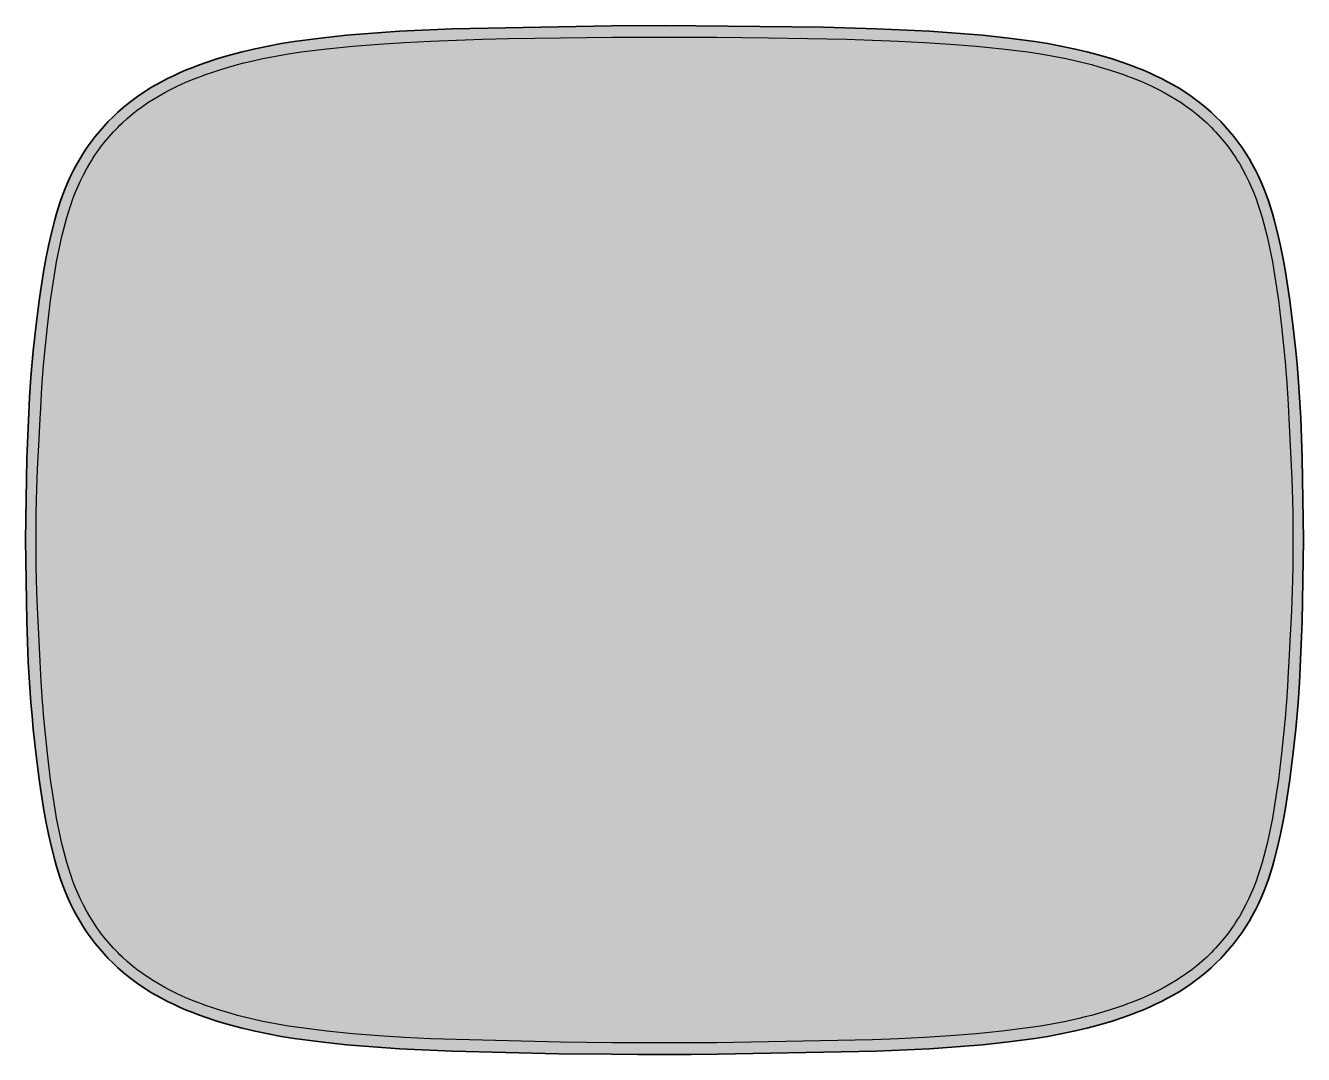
# Model space of a CAD drawing. Header units: millimetres. Extents: x 0 to 1376, y -740 to 386.
# Drawn here: x 17 to 623, y -740 to -252 of the extents above; entities that cross this region are included whole.
import ezdxf

# ---------------------------------------------------------------- set-up
doc = ezdxf.new("R2010")
doc.units = ezdxf.units.MM
doc.layers.add('Blocks', color=7, linetype='Continuous')
doc.layers.add('Blocks$Fill', color=7, linetype='Continuous', true_color=0xffffff)
doc.layers.add('Blocks$Inner', color=7, linetype='Continuous', lineweight=25, true_color=0x007f00)
doc.layers.add('Blocks$Outline', color=7, linetype='Continuous', lineweight=35, true_color=0xff3f3f)

# ---------------------------------------------------------------- blocks, each defined once
blk = doc.blocks.new('Uchiwa Ottomann Top')
at = {"layer": 'Blocks$Fill'}
blk.add_hatch(color=256, dxfattribs=at).paths.add_polyline_path([(603.49, -77.15), (602.37, -89.68), (601.04, -102.19), (599.44, -114.68), (597.52, -127.12), (596.41, -133.32), (595.17, -139.49), (593.77, -145.64), (592.19, -151.74), (591.32, -154.77), (590.38, -157.78), (589.39, -160.78), (588.32, -163.75), (587.17, -166.69), (585.95, -169.61), (584.64, -172.48), (583.25, -175.32), (581.77, -178.12), (580.2, -180.86), (578.53, -183.55), (576.78, -186.19), (574.94, -188.76), (573.02, -191.27), (571.02, -193.72), (568.94, -196.11), (566.78, -198.42), (564.54, -200.66), (562.23, -202.83), (559.85, -204.92), (557.4, -206.92), (554.89, -208.85), (552.32, -210.69), (549.69, -212.45), (547.01, -214.13), (544.29, -215.74), (541.52, -217.26), (538.72, -218.72), (535.88, -220.1), (533.01, -221.42), (530.12, -222.67), (527.2, -223.86), (524.26, -224.99), (521.3, -226.06), (515.33, -228.04), (509.31, -229.84), (506.28, -230.67), (503.24, -231.45), (497.14, -232.89), (491, -234.17), (484.84, -235.31), (478.65, -236.31), (466.23, -237.98), (453.75, -239.29), (441.25, -240.33), (428.72, -241.16), (403.61, -242.36), (328.17, -243.81), (315.59, -243.87), (303.01, -243.88), (290.43, -243.87), (277.85, -243.81), (252.69, -243.58), (202.4, -242.36), (177.3, -241.16), (164.77, -240.33), (152.26, -239.29), (139.79, -237.98), (127.36, -236.31), (121.17, -235.31), (115.01, -234.17), (108.88, -232.89), (102.78, -231.45), (99.74, -230.67), (96.71, -229.84), (90.69, -228.04), (84.72, -226.06), (81.76, -224.99), (78.82, -223.86), (75.9, -222.67), (73, -221.42), (70.13, -220.1), (67.3, -218.72), (64.49, -217.26), (61.73, -215.74), (59, -214.13), (56.33, -212.45), (53.7, -210.69), (51.13, -208.85), (48.61, -206.92), (46.16, -204.92), (43.78, -202.83), (41.47, -200.66), (39.24, -198.42), (37.08, -196.11), (35, -193.72), (32.99, -191.27), (31.07, -188.76), (29.24, -186.19), (27.48, -183.55), (25.82, -180.86), (24.25, -178.12), (22.76, -175.32), (21.37, -172.48), (20.06, -169.61), (18.84, -166.69), (17.7, -163.75), (16.63, -160.78), (15.63, -157.78), (14.7, -154.77), (13.83, -151.74), (12.24, -145.64), (10.85, -139.49), (9.61, -133.32), (8.49, -127.12), (6.57, -114.68), (4.98, -102.19), (3.64, -89.68), (3.06, -83.42), (2.52, -77.15), (1.29, -57.88), (0.53, -38.6), (0, 0), (0.53, 38.59), (1.83, 67.51), (2.52, 77.14), (3.64, 89.67), (4.98, 102.18), (6.57, 114.67), (8.49, 127.11), (9.61, 133.31), (10.85, 139.48), (12.24, 145.63), (13.83, 151.73), (14.7, 154.76), (15.63, 157.77), (16.63, 160.77), (17.7, 163.74), (18.84, 166.68), (20.06, 169.6), (21.37, 172.48), (22.76, 175.31), (24.24, 178.11), (25.82, 180.85), (27.48, 183.54), (29.24, 186.18), (31.07, 188.75), (32.99, 191.26), (35, 193.71), (37.08, 196.1), (39.23, 198.41), (41.47, 200.65), (43.78, 202.82), (46.16, 204.91), (48.61, 206.91), (51.12, 208.84), (53.7, 210.68), (56.33, 212.44), (59, 214.12), (61.73, 215.73), (64.49, 217.26), (67.3, 218.71), (70.13, 220.09), (73, 221.41), (75.9, 222.66), (78.82, 223.85), (81.76, 224.98), (84.72, 226.05), (90.68, 228.04), (96.71, 229.83), (102.78, 231.44), (108.88, 232.89), (115.01, 234.17), (121.17, 235.3), (127.36, 236.3), (139.79, 237.97), (152.26, 239.28), (177.3, 241.15), (202.4, 242.35), (277.85, 243.81), (303.01, 243.87), (378.48, 243.11), (403.61, 242.35), (428.71, 241.15), (453.75, 239.28), (466.23, 237.97), (478.65, 236.3), (484.84, 235.3), (491, 234.17), (497.14, 232.89), (503.24, 231.44), (509.31, 229.83), (515.33, 228.04), (521.3, 226.05), (524.26, 224.98), (527.2, 223.85), (530.12, 222.66), (533.01, 221.41), (535.88, 220.09), (538.72, 218.71), (541.52, 217.26), (544.29, 215.73), (547.01, 214.12), (549.69, 212.44), (552.32, 210.68), (554.89, 208.84), (557.4, 206.91), (559.85, 204.91), (562.23, 202.82), (564.54, 200.65), (566.78, 198.41), (568.94, 196.1), (571.02, 193.71), (573.02, 191.26), (574.94, 188.75), (576.78, 186.18), (578.53, 183.54), (580.2, 180.85), (581.77, 178.11), (583.25, 175.31), (584.64, 172.48), (585.95, 169.6), (587.17, 166.68), (588.32, 163.74), (589.39, 160.77), (590.38, 157.77), (591.32, 154.76), (592.19, 151.73), (593.77, 145.63), (595.17, 139.48), (596.41, 133.31), (597.52, 127.11), (599.44, 114.67), (601.04, 102.18), (602.37, 89.67), (602.96, 83.41), (603.49, 77.14), (604.73, 57.88), (605.48, 38.59), (606.01, 0), (605.48, -38.6), (604.19, -67.52)], flags=0)
at = {"layer": 'Blocks$Inner'}
for points in [[(603.49, -77.15), (602.37, -89.68), (601.04, -102.19), (599.44, -114.68), (597.52, -127.12), (596.41, -133.32), (595.17, -139.49), (593.77, -145.64), (592.19, -151.74), (591.32, -154.77), (590.38, -157.78), (589.39, -160.78), (588.32, -163.75), (587.17, -166.69), (585.95, -169.61), (584.64, -172.48), (583.25, -175.32), (581.77, -178.12), (580.2, -180.86), (578.53, -183.55), (576.78, -186.19), (574.94, -188.76), (573.02, -191.27), (571.02, -193.72), (568.94, -196.11), (566.78, -198.42), (564.54, -200.66), (562.23, -202.83), (559.85, -204.92), (557.4, -206.92), (554.89, -208.85), (552.32, -210.69), (549.69, -212.45), (547.01, -214.13), (544.29, -215.74), (541.52, -217.26), (538.72, -218.72), (535.88, -220.1), (533.01, -221.42), (530.12, -222.67), (527.2, -223.86), (524.26, -224.99), (521.3, -226.06), (515.33, -228.04), (509.31, -229.84), (506.28, -230.67), (503.24, -231.45), (497.14, -232.89), (491, -234.17), (484.84, -235.31), (478.65, -236.31), (466.23, -237.98), (453.75, -239.29), (441.25, -240.33), (428.72, -241.16), (403.61, -242.36), (328.17, -243.81), (315.59, -243.87), (303.01, -243.88), (290.43, -243.87), (277.85, -243.81), (252.69, -243.58), (202.4, -242.36), (177.3, -241.16), (164.77, -240.33), (152.26, -239.29), (139.79, -237.98), (127.36, -236.31), (121.17, -235.31), (115.01, -234.17), (108.88, -232.89), (102.78, -231.45), (99.74, -230.67), (96.71, -229.84), (90.69, -228.04), (84.72, -226.06), (81.76, -224.99), (78.82, -223.86), (75.9, -222.67), (73, -221.42), (70.13, -220.1), (67.3, -218.72), (64.49, -217.26), (61.73, -215.74), (59, -214.13), (56.33, -212.45), (53.7, -210.69), (51.13, -208.85), (48.61, -206.92), (46.16, -204.92), (43.78, -202.83), (41.47, -200.66), (39.24, -198.42), (37.08, -196.11), (35, -193.72), (32.99, -191.27), (31.07, -188.76), (29.24, -186.19), (27.48, -183.55), (25.82, -180.86), (24.25, -178.12), (22.76, -175.32), (21.37, -172.48), (20.06, -169.61), (18.84, -166.69), (17.7, -163.75), (16.63, -160.78), (15.63, -157.78), (14.7, -154.77), (13.83, -151.74), (12.24, -145.64), (10.85, -139.49), (9.61, -133.32), (8.49, -127.12), (6.57, -114.68), (4.98, -102.19), (3.64, -89.68), (3.06, -83.42), (2.52, -77.15), (1.29, -57.88), (0.53, -38.6), (0, 0), (0.53, 38.59), (1.83, 67.51), (2.52, 77.14), (3.64, 89.67), (4.98, 102.18), (6.57, 114.67), (8.49, 127.11), (9.61, 133.31), (10.85, 139.48), (12.24, 145.63), (13.83, 151.73), (14.7, 154.76), (15.63, 157.77), (16.63, 160.77), (17.7, 163.74), (18.84, 166.68), (20.06, 169.6), (21.37, 172.48), (22.76, 175.31), (24.24, 178.11), (25.82, 180.85), (27.48, 183.54), (29.24, 186.18), (31.07, 188.75), (32.99, 191.26), (35, 193.71), (37.08, 196.1), (39.23, 198.41), (41.47, 200.65), (43.78, 202.82), (46.16, 204.91), (48.61, 206.91), (51.12, 208.84), (53.7, 210.68), (56.33, 212.44), (59, 214.12), (61.73, 215.73), (64.49, 217.26), (67.3, 218.71), (70.13, 220.09), (73, 221.41), (75.9, 222.66), (78.82, 223.85), (81.76, 224.98), (84.72, 226.05), (90.68, 228.04), (96.71, 229.83), (102.78, 231.44), (108.88, 232.89), (115.01, 234.17), (121.17, 235.3), (127.36, 236.3), (139.79, 237.97), (152.26, 239.28), (177.3, 241.15), (202.4, 242.35), (277.85, 243.81), (303.01, 243.87), (378.48, 243.11), (403.61, 242.35), (428.71, 241.15), (453.75, 239.28), (466.23, 237.97), (478.65, 236.3), (484.84, 235.3), (491, 234.17), (497.14, 232.89), (503.24, 231.44), (509.31, 229.83), (515.33, 228.04), (521.3, 226.05), (524.26, 224.98), (527.2, 223.85), (530.12, 222.66), (533.01, 221.41), (535.88, 220.09), (538.72, 218.71), (541.52, 217.26), (544.29, 215.73), (547.01, 214.12), (549.69, 212.44), (552.32, 210.68), (554.89, 208.84), (557.4, 206.91), (559.85, 204.91), (562.23, 202.82), (564.54, 200.65), (566.78, 198.41), (568.94, 196.1), (571.02, 193.71), (573.02, 191.26), (574.94, 188.75), (576.78, 186.18), (578.53, 183.54), (580.2, 180.85), (581.77, 178.11), (583.25, 175.31), (584.64, 172.48), (585.95, 169.6), (587.17, 166.68), (588.32, 163.74), (589.39, 160.77), (590.38, 157.77), (591.32, 154.76), (592.19, 151.73), (593.77, 145.63), (595.17, 139.48), (596.41, 133.31), (597.52, 127.11), (599.44, 114.67), (601.04, 102.18), (602.37, 89.67), (602.96, 83.41), (603.49, 77.14), (604.73, 57.88), (605.48, 38.59), (606.01, 0), (605.48, -38.6), (604.19, -67.52)], [(597.95, -76.7), (597.71, -79.77), (597.46, -82.84), (597.19, -85.91), (596.91, -88.99), (595.66, -101.26), (594.15, -113.51), (593.29, -119.62), (592.33, -125.72), (591.28, -131.8), (590.7, -134.84), (590.1, -137.87), (588.77, -143.9), (587.26, -149.89), (586.42, -152.87), (585.53, -155.83), (584.57, -158.77), (583.54, -161.69), (582.43, -164.58), (581.25, -167.44), (579.97, -170.27), (578.61, -173.05), (577.16, -175.79), (575.62, -178.47), (574.81, -179.8), (573.98, -181.1), (573.12, -182.4), (572.25, -183.68), (570.43, -186.19), (568.53, -188.63), (566.54, -191.01), (564.48, -193.33), (563.42, -194.46), (562.34, -195.57), (561.24, -196.66), (560.12, -197.73), (557.82, -199.81), (555.45, -201.81), (553.02, -203.73), (550.52, -205.57), (547.96, -207.32), (545.36, -209), (542.7, -210.59), (540, -212.11), (537.26, -213.55), (534.49, -214.92), (531.68, -216.23), (528.85, -217.47), (525.99, -218.64), (523.11, -219.76), (520.21, -220.82), (517.29, -221.82), (514.35, -222.77), (511.41, -223.68), (505.47, -225.36), (502.49, -226.13), (499.5, -226.86), (493.49, -228.2), (487.45, -229.39), (481.39, -230.43), (475.3, -231.35), (463.08, -232.89), (450.83, -234.1), (438.55, -235.07), (426.25, -235.84), (413.94, -236.46), (401.62, -236.96), (327.67, -238.32), (315.34, -238.37), (303.01, -238.38), (303, -238.38), (302.99, -238.38), (302.98, -238.38), (278.35, -238.32), (253.69, -238.1), (192.07, -236.46), (179.77, -235.84), (167.47, -235.07), (155.19, -234.1), (142.93, -232.89), (130.72, -231.35), (124.63, -230.43), (118.56, -229.39), (112.52, -228.2), (106.51, -226.86), (100.54, -225.36), (97.57, -224.54), (91.66, -222.77), (88.73, -221.82), (85.81, -220.82), (82.91, -219.76), (80.03, -218.64), (77.17, -217.47), (74.33, -216.23), (71.53, -214.92), (68.75, -213.55), (66.01, -212.11), (63.31, -210.59), (60.66, -209), (58.05, -207.32), (55.5, -205.57), (53, -203.73), (50.56, -201.81), (48.2, -199.81), (45.9, -197.73), (44.78, -196.66), (43.68, -195.57), (42.6, -194.46), (41.53, -193.33), (39.47, -191.01), (37.49, -188.63), (35.58, -186.19), (33.77, -183.68), (32.04, -181.1), (31.2, -179.8), (30.4, -178.47), (28.85, -175.79), (27.4, -173.05), (26.04, -170.27), (24.77, -167.44), (23.58, -164.58), (22.48, -161.69), (21.45, -158.77), (20.49, -155.83), (19.59, -152.87), (18.76, -149.89), (17.25, -143.9), (15.92, -137.87), (14.74, -131.8), (14.2, -128.76), (13.68, -125.72), (12.73, -119.62), (11.86, -113.51), (10.36, -101.26), (9.1, -88.99), (8.82, -85.91), (8.56, -82.84), (8.31, -79.77), (8.18, -78.23), (8.07, -76.68), (7.91, -74.28), (7.75, -71.9), (7.61, -69.5), (7.46, -67.11), (6.9, -57.53), (6.38, -47.95), (5.93, -38.36), (5.53, -28.77), (5.36, -23.97), (5.22, -19.18), (5.16, -16.78), (5.1, -14.39), (5.05, -12), (5.02, -9.61), (5, -7.21), (5, -4.8), (5, -2.39), (5, -1.19), (4.99, 0), (5, 1.19), (5, 2.39), (5, 4.8), (5, 7.21), (5.02, 9.61), (5.05, 12), (5.1, 14.39), (5.16, 16.78), (5.22, 19.18), (5.36, 23.97), (5.53, 28.77), (5.72, 33.56), (6.38, 47.95), (6.9, 57.53), (7.17, 62.32), (7.61, 69.5), (7.75, 71.9), (7.9, 74.29), (8.07, 76.7), (8.56, 82.84), (8.82, 85.91), (9.1, 88.99), (10.35, 101.26), (11.86, 113.51), (12.73, 119.62), (13.68, 125.72), (14.74, 131.8), (15.92, 137.87), (17.25, 143.9), (18.76, 149.89), (19.59, 152.87), (20.49, 155.83), (21.45, 158.77), (22.48, 161.69), (23.58, 164.58), (24.77, 167.44), (26.04, 170.27), (27.4, 173.05), (28.85, 175.79), (30.4, 178.47), (31.2, 179.8), (32.04, 181.1), (32.89, 182.4), (33.77, 183.68), (35.58, 186.19), (37.49, 188.63), (39.47, 191.01), (41.53, 193.33), (42.6, 194.46), (43.68, 195.57), (44.78, 196.66), (45.9, 197.73), (48.19, 199.81), (50.56, 201.81), (53, 203.73), (55.49, 205.57), (58.05, 207.33), (60.66, 209), (63.31, 210.59), (66.01, 212.11), (68.75, 213.55), (71.53, 214.93), (74.33, 216.23), (77.17, 217.47), (80.03, 218.64), (82.91, 219.76), (85.81, 220.82), (88.73, 221.82), (91.66, 222.77), (94.61, 223.68), (100.54, 225.36), (103.52, 226.13), (106.51, 226.87), (112.52, 228.2), (118.56, 229.39), (124.63, 230.43), (130.71, 231.35), (142.93, 232.89), (155.19, 234.1), (167.47, 235.07), (179.77, 235.84), (192.07, 236.46), (204.39, 236.96), (216.71, 237.35), (229.04, 237.67), (278.35, 238.32), (290.68, 238.37), (296.84, 238.38), (303.01, 238.38), (315.34, 238.37), (327.67, 238.32), (352.32, 238.1), (389.3, 237.35), (401.62, 236.96), (413.94, 236.46), (426.25, 235.84), (438.55, 235.07), (450.83, 234.1), (463.08, 232.89), (475.3, 231.35), (481.39, 230.43), (487.45, 229.39), (493.49, 228.2), (499.5, 226.87), (505.47, 225.36), (508.45, 224.54), (514.35, 222.77), (517.29, 221.82), (520.21, 220.82), (523.11, 219.76), (525.99, 218.64), (528.85, 217.47), (531.68, 216.23), (534.49, 214.93), (537.26, 213.55), (540, 212.11), (542.7, 210.59), (545.36, 209), (547.96, 207.33), (550.52, 205.57), (553.02, 203.73), (555.45, 201.82), (557.82, 199.81), (560.12, 197.73), (561.24, 196.66), (562.34, 195.57), (563.42, 194.46), (564.48, 193.33), (566.54, 191.01), (568.53, 188.63), (570.43, 186.19), (572.25, 183.68), (573.98, 181.11), (574.81, 179.8), (575.62, 178.47), (577.16, 175.79), (578.61, 173.05), (579.97, 170.27), (581.25, 167.44), (582.43, 164.58), (583.54, 161.69), (584.57, 158.77), (585.53, 155.83), (586.42, 152.87), (587.26, 149.89), (588.77, 143.9), (590.1, 137.87), (591.28, 131.8), (591.82, 128.76), (592.33, 125.72), (593.29, 119.62), (594.15, 113.51), (595.66, 101.26), (596.91, 88.99), (597.19, 85.91), (597.46, 82.84), (597.71, 79.77), (597.83, 78.23), (597.95, 76.69), (598.11, 74.28), (598.26, 71.9), (598.41, 69.5), (598.55, 67.11), (599.12, 57.53), (599.63, 47.95), (600.09, 38.36), (600.48, 28.77), (600.65, 23.97), (600.79, 19.18), (600.85, 16.78), (600.91, 14.39), (600.97, 12), (601, 9.61), (601.01, 7.21), (601.01, 4.8), (601.02, 2.39), (601.02, 1.19), (601.02, 0), (601.02, -1.19), (601.02, -2.39), (601.01, -4.8), (601.01, -7.21), (601, -9.61), (600.96, -12), (600.91, -14.39), (600.85, -16.78), (600.79, -19.18), (600.65, -23.97), (600.48, -28.77), (600.29, -33.56), (599.63, -47.95), (599.12, -57.53), (598.84, -62.32), (598.41, -69.5), (598.26, -71.9), (598.11, -74.29)]]:
    blk.add_lwpolyline(points, close=True, dxfattribs=at)
at = {"layer": 'Blocks$Outline'}
blk.add_lwpolyline([(603.49, -77.15), (602.37, -89.68), (601.04, -102.19), (599.44, -114.68), (597.52, -127.12), (596.41, -133.32), (595.17, -139.49), (593.77, -145.64), (592.19, -151.74), (591.32, -154.77), (590.38, -157.78), (589.39, -160.78), (588.32, -163.75), (587.17, -166.69), (585.95, -169.61), (584.64, -172.48), (583.25, -175.32), (581.77, -178.12), (580.2, -180.86), (578.53, -183.55), (576.78, -186.19), (574.94, -188.76), (573.02, -191.27), (571.02, -193.72), (568.94, -196.11), (566.78, -198.42), (564.54, -200.66), (562.23, -202.83), (559.85, -204.92), (557.4, -206.92), (554.89, -208.85), (552.32, -210.69), (549.69, -212.45), (547.01, -214.13), (544.29, -215.74), (541.52, -217.26), (538.72, -218.72), (535.88, -220.1), (533.01, -221.42), (530.12, -222.67), (527.2, -223.86), (524.26, -224.99), (521.3, -226.06), (515.33, -228.04), (509.31, -229.84), (506.28, -230.67), (503.24, -231.45), (497.14, -232.89), (491, -234.17), (484.84, -235.31), (478.65, -236.31), (466.23, -237.98), (453.75, -239.29), (441.25, -240.33), (428.72, -241.16), (403.61, -242.36), (328.17, -243.81), (315.59, -243.87), (303.01, -243.88), (290.43, -243.87), (277.85, -243.81), (252.69, -243.58), (202.4, -242.36), (177.3, -241.16), (164.77, -240.33), (152.26, -239.29), (139.79, -237.98), (127.36, -236.31), (121.17, -235.31), (115.01, -234.17), (108.88, -232.89), (102.78, -231.45), (99.74, -230.67), (96.71, -229.84), (90.69, -228.04), (84.72, -226.06), (81.76, -224.99), (78.82, -223.86), (75.9, -222.67), (73, -221.42), (70.13, -220.1), (67.3, -218.72), (64.49, -217.26), (61.73, -215.74), (59, -214.13), (56.33, -212.45), (53.7, -210.69), (51.13, -208.85), (48.61, -206.92), (46.16, -204.92), (43.78, -202.83), (41.47, -200.66), (39.24, -198.42), (37.08, -196.11), (35, -193.72), (32.99, -191.27), (31.07, -188.76), (29.24, -186.19), (27.48, -183.55), (25.82, -180.86), (24.25, -178.12), (22.76, -175.32), (21.37, -172.48), (20.06, -169.61), (18.84, -166.69), (17.7, -163.75), (16.63, -160.78), (15.63, -157.78), (14.7, -154.77), (13.83, -151.74), (12.24, -145.64), (10.85, -139.49), (9.61, -133.32), (8.49, -127.12), (6.57, -114.68), (4.98, -102.19), (3.64, -89.68), (3.06, -83.42), (2.52, -77.15), (1.29, -57.88), (0.53, -38.6), (0, 0), (0.53, 38.59), (1.83, 67.51), (2.52, 77.14), (3.64, 89.67), (4.98, 102.18), (6.57, 114.67), (8.49, 127.11), (9.61, 133.31), (10.85, 139.48), (12.24, 145.63), (13.83, 151.73), (14.7, 154.76), (15.63, 157.77), (16.63, 160.77), (17.7, 163.74), (18.84, 166.68), (20.06, 169.6), (21.37, 172.48), (22.76, 175.31), (24.24, 178.11), (25.82, 180.85), (27.48, 183.54), (29.24, 186.18), (31.07, 188.75), (32.99, 191.26), (35, 193.71), (37.08, 196.1), (39.23, 198.41), (41.47, 200.65), (43.78, 202.82), (46.16, 204.91), (48.61, 206.91), (51.12, 208.84), (53.7, 210.68), (56.33, 212.44), (59, 214.12), (61.73, 215.73), (64.49, 217.26), (67.3, 218.71), (70.13, 220.09), (73, 221.41), (75.9, 222.66), (78.82, 223.85), (81.76, 224.98), (84.72, 226.05), (90.68, 228.04), (96.71, 229.83), (102.78, 231.44), (108.88, 232.89), (115.01, 234.17), (121.17, 235.3), (127.36, 236.3), (139.79, 237.97), (152.26, 239.28), (177.3, 241.15), (202.4, 242.35), (277.85, 243.81), (303.01, 243.87), (378.48, 243.11), (403.61, 242.35), (428.71, 241.15), (453.75, 239.28), (466.23, 237.97), (478.65, 236.3), (484.84, 235.3), (491, 234.17), (497.14, 232.89), (503.24, 231.44), (509.31, 229.83), (515.33, 228.04), (521.3, 226.05), (524.26, 224.98), (527.2, 223.85), (530.12, 222.66), (533.01, 221.41), (535.88, 220.09), (538.72, 218.71), (541.52, 217.26), (544.29, 215.73), (547.01, 214.12), (549.69, 212.44), (552.32, 210.68), (554.89, 208.84), (557.4, 206.91), (559.85, 204.91), (562.23, 202.82), (564.54, 200.65), (566.78, 198.41), (568.94, 196.1), (571.02, 193.71), (573.02, 191.26), (574.94, 188.75), (576.78, 186.18), (578.53, 183.54), (580.2, 180.85), (581.77, 178.11), (583.25, 175.31), (584.64, 172.48), (585.95, 169.6), (587.17, 166.68), (588.32, 163.74), (589.39, 160.77), (590.38, 157.77), (591.32, 154.76), (592.19, 151.73), (593.77, 145.63), (595.17, 139.48), (596.41, 133.31), (597.52, 127.11), (599.44, 114.67), (601.04, 102.18), (602.37, 89.67), (602.96, 83.41), (603.49, 77.14), (604.73, 57.88), (605.48, 38.59), (606.01, 0), (605.48, -38.6), (604.19, -67.52)], close=True, dxfattribs=at)

msp = doc.modelspace()

# ---------------------------------------------------------------- block references
at = {"layer": 'Blocks'}
msp.add_blockref('Uchiwa Ottomann Top', (16.66, -496.2), dxfattribs=at)

doc.saveas('drawing.dxf')
